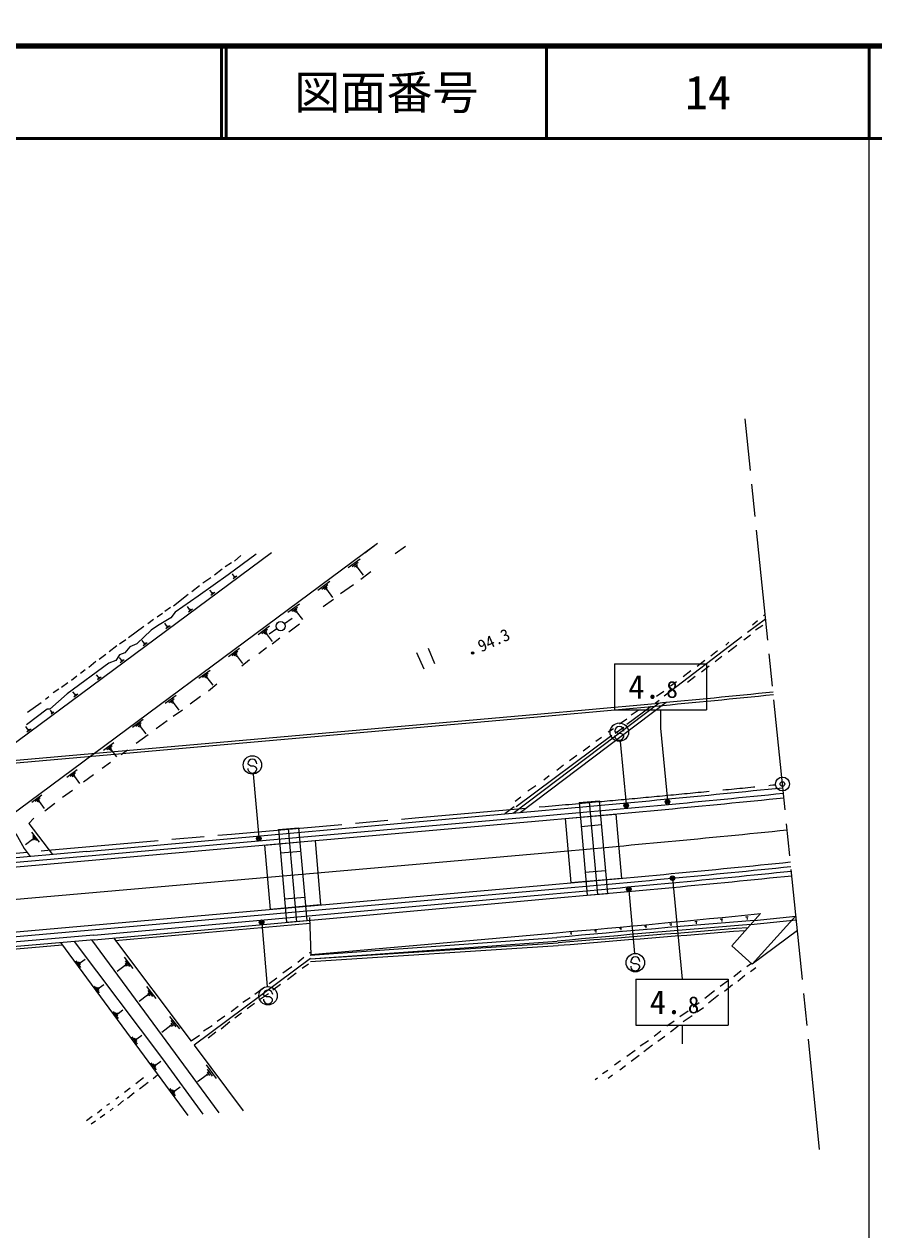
# Model space of a CAD drawing. Units: millimetres, scale not verified. Extents: x -1553829 to 1976667, y 20000 to 3795123.
# Drawn here: x 487318 to 579500, y 251650 to 382402 of the extents above; entities that cross this region are included whole.
import ezdxf
from ezdxf.enums import TextEntityAlignment as Align

# ---------------------------------------------------------------- set-up
doc = ezdxf.new("R2010")
doc.units = ezdxf.units.MM
doc.header["$LTSCALE"] = 1000
doc.header["$PDMODE"] = 32
doc.header["$PDSIZE"] = 500
doc.linetypes.add('CHAIN', pattern=[18.5, 12, -1.5, 3.5, -1.5])
for name, color, linetype, lineweight in [('M-BGD', 7, 'Continuous', 25), ('M-BMK', 2, 'CHAIN', 13), ('M-BMK-SRVR', 3, 'Continuous', 25), ('M-STR-STR1', 1, 'Continuous', 25), ('M-STR-STRC', 7, 'Continuous', 25), ('M-TTL', 2, 'Continuous', 140), ('M-TTL-BAND', 7, 'Continuous', 25), ('M-TTL-LINE', 7, 'Continuous', 50)]:
    doc.layers.add(name, color=color, linetype=linetype, lineweight=lineweight)
doc.layers.add('M-TTL-TXT', color=7, linetype='Continuous')
doc.styles.add('ＭＳ ゴシック', font='')
doc.styles.get('ＭＳ ゴシック').set_extended_font_data('MS Gothic')

msp = doc.modelspace()

# ---------------------------------------------------------------- linework, layer by layer
at = {"layer": 'M-BGD'}
for p, q in [((525250, 325774), (478778, 291335)), ((525670, 326082), (524271, 325049)), ((528685, 325746), (527569, 324943)), ((514144, 325067), (475128, 296132)), ((512475, 324920), (509464, 322687)), ((510831, 324775), (510145, 324182)), ((522475, 323466), (523782, 324434)), ((508785, 323287), (507955, 322643)), ((509801, 323974), (509114, 323557)), ((522899, 323577), (523552, 324061)), ((523159, 323567), (523486, 323810)), ((523337, 323497), (523501, 323618)), ((523419, 323558), (524097, 322643)), ((524944, 323008), (523832, 322170)), ((507563, 322359), (506719, 321776)), ((510116, 322513), (509906, 322795)), ((510407, 322542), (510004, 322243)), ((510276, 322507), (510075, 322358)), ((510141, 322532), (510091, 322495)), ((510196, 322510), (510095, 322435)), ((519193, 321034), (520478, 321986)), ((505106, 320564), (503507, 319289)), ((506328, 321492), (505497, 320848)), ((507701, 320729), (507482, 321024)), ((508006, 320759), (507584, 320446)), ((507869, 320723), (507658, 320567)), ((507727, 320749), (507675, 320710)), ((507785, 320726), (507680, 320648)), ((519609, 321143), (520252, 321619)), ((519865, 321134), (520186, 321372)), ((520041, 321065), (520201, 321184)), ((520121, 321124), (520787, 320225)), ((523049, 321601), (521642, 320631)), ((503211, 319157), (502601, 318692)), ((505268, 318932), (505039, 319240)), ((515934, 318619), (517196, 319554)), ((516343, 318726), (516974, 319194)), ((520873, 320000), (519747, 319224)), ((501365, 317826), (500754, 317362)), ((502319, 318498), (501756, 318110)), ((503220, 318007), (501774, 317137)), ((505586, 318963), (505146, 318636)), ((505443, 318925), (505223, 318762)), ((505295, 318952), (505240, 318911)), ((505356, 318928), (505246, 318847)), ((515581, 317403), (516398, 317980)), ((516594, 318717), (516909, 318951)), ((516766, 318649), (516924, 318766)), ((516845, 318708), (517500, 317824)), ((567759, 317891), (565805, 316419)), ((567713, 318341), (567541, 318231)), ((500301, 317063), (498626, 315836)), ((502816, 317120), (502578, 317441)), ((503148, 317153), (502689, 316812)), ((502999, 317114), (502770, 316943)), ((502845, 317142), (502788, 317099)), ((502908, 317117), (502793, 317032)), ((512696, 316220), (513936, 317138)), ((513098, 316325), (513718, 316785)), ((513345, 316316), (513655, 316546)), ((513903, 316281), (514718, 316860)), ((517180, 317338), (516041, 316476)), ((566883, 317691), (566334, 317241)), ((567457, 317172), (566660, 316666)), ((498344, 315642), (497672, 315164)), ((500358, 315279), (500138, 315575)), ((500664, 315309), (500241, 314995)), ((500527, 315273), (500315, 315116)), ((500385, 315298), (500332, 315259)), ((500442, 315276), (500337, 315197)), ((513514, 316250), (513669, 316365)), ((513592, 316307), (514235, 315439)), ((515052, 315813), (514221, 315169)), ((565191, 315967), (556760, 309508)), ((563443, 315061), (563764, 315368)), ((566126, 316154), (565405, 315600)), ((496168, 314041), (495448, 313487)), ((497390, 314970), (496560, 314325)), ((509481, 313837), (510699, 314740)), ((509876, 313941), (510485, 314392)), ((510118, 313932), (510423, 314158)), ((510285, 313867), (510437, 313980)), ((510361, 313923), (510992, 313071)), ((513596, 314767), (512766, 314122)), ((529873, 314255), (530668, 312486)), ((531132, 314737), (531836, 313078)), ((562545, 314427), (561824, 313873)), ((563010, 313818), (562289, 313264)), ((564622, 315031), (563682, 314297)), ((495104, 313279), (494336, 312649)), ((497872, 313435), (497650, 313734)), ((498181, 313466), (497754, 313149)), ((498042, 313429), (497829, 313271)), ((497899, 313455), (497846, 313415)), ((497957, 313432), (497851, 313353)), ((511784, 313456), (510919, 312791)), ((561151, 313395), (560321, 312750)), ((561616, 312786), (560786, 312142)), ((493052, 311706), (492441, 311242)), ((493945, 312364), (493443, 311990)), ((495373, 311570), (495163, 311854)), ((495666, 311599), (495261, 311298)), ((495535, 311564), (495332, 311414)), ((495399, 311589), (495348, 311551)), ((495454, 311567), (495353, 311492)), ((506288, 311471), (507484, 312357)), ((506676, 311573), (507273, 312016)), ((506914, 311564), (507212, 311786)), ((507077, 311500), (507226, 311611)), ((507152, 311555), (507772, 310719)), ((559648, 312272), (558818, 311628)), ((560113, 311663), (559283, 311019)), ((491096, 310285), (490471, 309883)), ((492050, 310957), (491377, 310479)), ((492844, 309706), (492619, 310009)), ((508242, 310816), (507302, 310082)), ((556704, 310041), (555921, 309473)), ((558097, 311074), (557424, 310595)), ((489153, 308802), (487698, 307755)), ((489984, 309447), (489655, 309176)), ((493157, 309736), (492724, 309415)), ((493017, 309699), (492800, 309538)), ((492871, 309726), (492817, 309685)), ((492930, 309702), (492822, 309622)), ((502628, 308755), (503802, 309625)), ((503009, 308855), (503596, 309290)), ((503243, 308847), (503536, 309064)), ((503403, 308784), (503550, 308892)), ((503476, 308838), (504085, 308016)), ((506458, 309499), (505346, 308661)), ((540380, 296853), (556201, 308788)), ((541134, 296921), (556961, 308860)), ((556209, 309070), (555781, 308748)), ((389527, 293766), (543000, 307280)), ((483922, 302379), (542973, 307579)), ((490329, 307781), (490169, 307997)), ((490553, 307803), (490244, 307574)), ((490453, 307776), (490298, 307662)), ((490349, 307795), (490310, 307767)), ((490391, 307779), (490314, 307721)), ((504515, 308017), (503499, 307330)), ((555323, 308403), (552716, 306441)), ((553917, 307976), (553182, 307483)), ((487733, 305926), (487491, 306252)), ((499075, 306160), (500227, 307014)), ((499448, 306258), (500024, 306685)), ((499678, 306250), (499966, 306463)), ((499835, 306188), (499979, 306295)), ((499907, 306241), (500505, 305435)), ((502826, 306852), (501652, 305999)), ((551240, 306000), (550677, 305612)), ((551420, 305496), (552377, 306156)), ((552695, 307047), (551913, 306479)), ((488069, 305959), (487604, 305614)), ((487918, 305919), (487686, 305747)), ((487762, 305948), (487704, 305905)), ((487826, 305923), (487709, 305837)), ((500760, 305341), (499477, 304398)), ((551085, 305250), (540712, 297538)), ((549956, 305058), (549345, 304594)), ((495921, 303654), (497051, 304492)), ((496287, 303750), (496853, 304169)), ((496512, 303742), (496795, 303951)), ((496667, 303681), (496808, 303786)), ((496737, 303734), (497324, 302942)), ((498536, 303664), (497864, 303148)), ((548673, 304115), (547952, 303561)), ((496690, 302333), (495783, 301672)), ((547279, 303083), (546497, 302514)), ((491966, 300743), (493075, 301565)), ((492325, 300838), (492880, 301248)), ((492546, 300829), (492823, 301035)), ((492697, 300770), (492836, 300873)), ((492767, 300821), (493342, 300045)), ((494843, 301002), (493764, 300188)), ((544259, 300899), (543708, 300432)), ((545824, 302036), (545103, 301482)), ((542818, 299791), (541973, 299208)), ((488157, 298030), (489245, 298836)), ((488510, 298122), (489054, 298525)), ((488726, 298114), (488998, 298316)), ((488875, 298056), (489011, 298157)), ((492557, 299311), (491493, 298548)), ((541205, 298578), (540594, 298114)), ((547521, 297994), (549712, 298192)), ((549712, 298193), (550598, 288131)), ((488943, 298106), (489507, 297345)), ((490663, 297904), (489551, 297065)), ((494092, 292683), (543891, 297169)), ((540483, 297518), (539479, 296771)), ((547521, 297994), (548407, 287933)), ((548618, 298084), (549504, 288023)), ((390470, 283057), (543943, 296571)), ((390513, 282559), (543986, 296073)), ((546018, 296258), (551497, 296740)), ((546018, 296258), (546632, 289285)), ((547749, 295406), (549941, 295599)), ((551497, 296740), (552111, 289767)), ((486418, 294643), (487328, 293013)), ((488137, 294773), (488964, 293701)), ((488233, 294205), (488439, 293938)), ((488236, 294422), (488650, 293886)), ((514903, 295060), (517094, 295257)), ((514903, 295060), (515788, 285008)), ((516888, 285055), (515998, 295165)), ((517094, 295257), (517980, 285201)), ((487328, 293013), (487969, 292144)), ((488229, 293989), (487479, 293410)), ((488177, 294056), (488281, 293922)), ((513395, 293379), (518873, 293862)), ((513395, 293379), (514009, 286406)), ((518873, 293862), (519487, 286889)), ((494092, 292683), (390426, 283555)), ((515126, 292528), (517318, 292721)), ((548188, 290426), (550379, 290618)), ((391127, 275586), (544600, 289100)), ((552111, 289767), (546632, 289285)), ((391171, 275088), (544644, 288602)), ((494890, 283618), (544689, 288104)), ((515565, 287547), (517756, 287740)), ((548407, 287933), (550598, 288131)), ((519487, 286889), (514009, 286406)), ((515788, 285008), (517980, 285201)), ((518446, 281527), (518315, 285531)), ((560078, 285097), (560341, 285121)), ((560209, 285109), (560233, 284846)), ((562825, 285346), (563100, 285371)), ((562962, 285358), (562987, 285084)), ((567207, 285944), (564077, 282469)), ((565584, 285596), (565870, 285622)), ((565727, 285609), (565753, 285323)), ((566139, 284757), (571079, 285270)), ((571035, 285711), (566306, 280461)), ((566527, 285189), (571039, 285665)), ((497209, 283024), (518335, 284927)), ((518446, 281527), (545061, 283870)), ((546537, 283870), (546725, 283888)), ((546631, 283879), (546649, 283691)), ((549200, 284112), (549418, 284131)), ((549309, 284122), (549329, 283903)), ((551903, 284356), (552132, 284377)), ((552017, 284367), (552038, 284137)), ((554616, 284602), (554857, 284624)), ((554737, 284613), (554759, 284372)), ((557341, 284849), (557593, 284872)), ((557467, 284861), (557490, 284609)), ((571198, 284108), (566306, 280461)), ((494890, 283618), (391224, 274490)), ((491455, 282513), (391294, 273693)), ((491262, 282797), (505073, 264036)), ((494632, 283096), (508449, 264334)), ((497014, 283308), (505427, 272131)), ((518344, 281456), (545120, 283352)), ((518373, 281057), (545148, 282953)), ((518373, 281057), (545244, 282775)), ((518392, 280758), (545263, 282475)), ((564077, 282469), (566306, 280461)), ((498165, 281213), (499109, 279989)), ((517674, 281189), (517016, 280649)), ((518376, 281745), (518223, 281639)), ((493484, 280117), (492952, 280839)), ((493423, 280350), (493157, 280711)), ((493429, 280494), (493296, 280674)), ((493468, 280592), (493401, 280682)), ((493434, 280637), (493940, 281010)), ((498270, 280317), (497413, 279657)), ((498211, 280394), (498329, 280241)), ((498274, 280565), (498510, 280259)), ((498278, 280812), (498750, 280200)), ((518387, 281079), (505766, 271689)), ((516343, 280171), (515389, 279498)), ((518167, 280457), (517494, 279978)), ((566226, 280533), (565730, 280192)), ((566693, 280075), (566119, 279630)), ((514730, 278958), (513899, 278314)), ((516822, 279500), (515882, 278766)), ((563726, 278695), (562834, 278036)), ((565120, 279727), (564289, 279083)), ((565494, 279228), (564726, 278598)), ((495514, 277359), (494971, 278096)), ((495452, 277597), (495180, 277966)), ((495458, 277744), (495322, 277928)), ((495497, 277844), (495430, 277936)), ((495464, 277890), (495979, 278270)), ((500608, 278046), (501608, 276750)), ((500724, 277360), (500974, 277036)), ((500729, 277622), (501229, 276974)), ((513289, 277850), (512334, 277177)), ((513815, 277255), (512861, 276582)), ((515147, 278273), (514316, 277629)), ((562223, 277572), (561173, 276748)), ((564163, 278209), (563284, 277489)), ((500720, 277098), (499813, 276398)), ((500657, 277179), (500782, 277017)), ((511833, 276803), (511037, 276296)), ((512298, 276194), (511515, 275626)), ((560562, 276283), (559889, 275805)), ((562660, 277087), (561548, 276248)), ((497555, 274586), (497001, 275338)), ((497491, 274830), (497215, 275206)), ((497497, 274979), (497359, 275167)), ((497538, 275081), (497469, 275175)), ((497503, 275128), (498030, 275516)), ((503107, 274807), (504163, 273438)), ((509094, 274813), (508250, 274231)), ((510550, 275860), (509767, 275292)), ((510905, 275161), (510184, 274607)), ((559340, 275355), (558434, 274758)), ((559777, 274870), (558823, 274197)), ((561013, 275736), (560340, 275258)), ((503224, 273806), (502266, 273066)), ((503158, 273891), (503290, 273720)), ((503229, 274083), (503493, 273740)), ((503234, 274359), (503762, 273675)), ((507701, 273781), (506794, 273184)), ((509621, 274219), (508695, 273423)), ((557823, 274294), (557041, 273726)), ((558274, 273747), (557443, 273103)), ((499607, 271799), (499042, 272566)), ((499542, 272047), (499260, 272431)), ((499548, 272200), (499407, 272391)), ((499590, 272304), (499519, 272400)), ((499554, 272352), (500091, 272747)), ((506333, 272728), (505427, 272131)), ((508118, 273096), (507287, 272452)), ((555050, 272167), (554144, 271570)), ((556382, 273186), (555661, 272631)), ((556833, 272638), (556050, 272070)), ((505766, 271689), (511069, 264564)), ((553595, 271120), (552703, 270462)), ((555487, 271682), (554547, 270947)), ((501669, 268997), (501094, 269779)), ((501604, 269250), (501316, 269641)), ((501610, 269405), (501466, 269601)), ((501652, 269512), (501580, 269609)), ((501616, 269560), (502163, 269963)), ((507056, 269539), (508144, 268076)), ((552030, 269984), (551357, 269505)), ((552543, 269451), (551932, 268986)), ((554046, 270573), (553153, 269915)), ((500261, 268120), (499431, 267476)), ((501807, 268473), (501323, 268037)), ((507161, 268480), (506137, 267718)), ((507093, 268572), (507229, 268389)), ((507171, 268772), (507444, 268407)), ((507182, 269064), (507726, 268333)), ((549525, 268112), (549277, 267933)), ((550637, 268951), (550074, 268563)), ((551149, 268418), (550673, 268056)), ((498820, 267011), (498209, 266547)), ((500760, 267649), (499819, 266914)), ((503743, 266180), (503157, 266976)), ((503676, 266438), (503383, 266836)), ((503683, 266596), (503536, 266795)), ((503726, 266704), (503652, 266804)), ((503689, 266754), (504246, 267164)), ((497598, 266083), (497269, 265813)), ((498082, 265673), (497486, 265147)), ((499256, 266526), (498550, 265910)), ((495766, 264690), (495265, 264316)), ((496078, 264177), (495577, 263802)), ((496596, 265334), (496253, 265126)), ((496971, 264835), (496641, 264565)), ((494702, 263928), (494091, 263463)), ((495076, 263428), (494586, 263113))]:
    msp.add_line(p, q, dxfattribs=at)
for points in [[(509464, 322687), (506193, 320370), (503721, 318636), (503220, 318007)], [(501774, 317137), (501106, 316675), (499555, 315191)], [(499559, 315194), (498781, 314871), (498261, 314219)], [(498261, 314219), (497677, 313996), (497270, 313389)], [(497270, 313389), (496515, 313094), (491991, 309787), (490094, 308119)], [(490094, 308119), (489804, 308111), (487563, 306414)], [(488382, 296309), (487832, 295715), (490413, 292359)], [(492760, 282930), (502314, 270204), (506717, 264181)]]:
    msp.add_lwpolyline(points, dxfattribs=at)
for centre, radius in [((515153, 317120), 500), ((535966, 314216), 125), ((535966, 314216), 62.5)]:
    msp.add_circle(centre, radius, dxfattribs=at)
for centre, radius, start, end in [((211419, 2029875), 1765248, 274.21554, 274.21554), ((368424, 2289858), 1989950, 275.0322, 275.77227), ((368424, 2289858), 1990250, 275.0322, 275.77227), ((368416, 2289858), 2000400, 275.03244, 275.7727), ((368424, 2289858), 2001000, 275.0322, 275.77249), ((368424, 2289858), 2001500, 275.0322, 275.7725), ((368424, 2289858), 2008500, 275.0322, 275.77263), ((368424, 2289858), 2009000, 275.0322, 275.77264), ((368416, 2289858), 2009500, 275.03244, 275.77287), ((368424, 2289858), 2013750, 275.0322, 275.66506), ((672568, -1076185), 1365498, 94.45392, 95.35548), ((672568, -1076185), 1365098, 94.47159, 95.35548), ((1792571, -15229692), 15562534, 94.52111, 94.59715), ((1792571, -15229692), 15562234, 94.52228, 94.59715)]:
    msp.add_arc(centre, radius, start, end, dxfattribs=at)
at = {"layer": 'M-BMK'}
for p, q in [((573613, 260381), (565551, 339583)), ((529749, 296325), (543856, 297567)), ((509826, 294571), (529749, 296325)), ((489903, 292817), (509826, 294571)), ((470728, 291128), (489903, 292817))]:
    msp.add_line(p, q, dxfattribs=at)
for start, end in [(275.19949, 275.75096), (275.03222, 275.19949)]:
    msp.add_arc((368424, 2289858), 2000000, start, end, dxfattribs=at)
at = {"layer": 'M-BMK-SRVR'}
msp.add_circle((569580, 300000), 750, dxfattribs=at)
msp.add_point((569580, 300000), dxfattribs=at)
at = {"layer": 'M-STR-STR1'}
for q in [(544733, 287606), (391268, 273992)]:
    msp.add_line((494934, 283120), q, dxfattribs=at)
msp.add_arc((368416, 2289858), 2010000, 275.03244, 275.77288, dxfattribs=at)
at = {"layer": 'M-STR-STRC'}
for p, q in [((551352, 313040), (561352, 313040)), ((551352, 313040), (551352, 308040)), ((561352, 313040), (561352, 308040)), ((551352, 308040), (561352, 308040)), ((556352, 308040), (556352, 306040)), ((556352, 306040), (557093, 298225)), ((551489, 305633), (551389, 305751)), ((551734, 305494), (551489, 305633)), ((552034, 305491), (551734, 305494)), ((552280, 305379), (552034, 305491)), ((552385, 305243), (552280, 305379)), ((551980, 304626), (552611, 297805)), ((511679, 302077), (511580, 302195)), ((511924, 301938), (511679, 302077)), ((512225, 301935), (511924, 301938)), ((512166, 301070), (512767, 294246)), ((512470, 301823), (512225, 301935)), ((512576, 301687), (512470, 301823)), ((390820, 279072), (544293, 292587)), ((557650, 289790), (558686, 278839)), ((552931, 288445), (553532, 281622)), ((513092, 284856), (513693, 278033)), ((553220, 280636), (553121, 280754)), ((553465, 280497), (553220, 280636)), ((553766, 280495), (553465, 280497)), ((554011, 280383), (553766, 280495)), ((554117, 280247), (554011, 280383)), ((553686, 278839), (563686, 278839)), ((553686, 278839), (553686, 273839)), ((563686, 278839), (563686, 273839)), ((513381, 277047), (513282, 277165)), ((513626, 276908), (513381, 277047)), ((513927, 276906), (513626, 276908)), ((514172, 276794), (513927, 276906)), ((514278, 276658), (514172, 276794)), ((553686, 273839), (563686, 273839)), ((558686, 273839), (558686, 271839))]:
    msp.add_line(p, q, dxfattribs=at)
for centre, radius in [((551888, 305622), 1000), ((512079, 302066), 1000), ((557107, 298075), 150), ((557107, 298075), 120), ((557107, 298075), 90), ((557107, 298075), 60), ((552625, 297656), 150), ((552625, 297656), 120), ((552625, 297656), 90), ((552625, 297656), 60), ((552625, 297656), 30), ((557107, 298075), 30), ((512781, 294097), 150), ((512781, 294097), 120), ((512781, 294097), 90), ((512781, 294097), 60), ((512781, 294097), 30), ((557650, 289790), 150), ((557650, 289790), 120), ((557650, 289790), 90), ((557650, 289790), 60), ((557650, 289790), 30), ((552918, 288595), 150), ((552918, 288595), 120), ((552918, 288595), 90), ((552918, 288595), 60), ((552918, 288595), 30), ((513079, 285006), 150), ((513079, 285006), 120), ((513079, 285006), 90), ((513079, 285006), 60), ((513079, 285006), 30), ((553620, 280625), 1000), ((513781, 277037), 1000)]:
    msp.add_circle(centre, radius, dxfattribs=at)
for centre, radius, start, end in [((551889, 305747), 500, 359.55488, 179.55488), ((551885, 305247), 500, 179.55488, 359.55488), ((512080, 302191), 500, 359.55488, 179.55488), ((512076, 301691), 500, 179.55488, 359.55488), ((368424, 2289858), 2005000, 275.0322, 275.77256), ((553621, 280750), 500, 359.55488, 179.55488), ((553617, 280250), 500, 179.55488, 359.55488), ((513782, 277162), 500, 359.55488, 179.55488), ((513778, 276662), 500, 179.55488, 359.55488)]:
    msp.add_arc(centre, radius, start, end, dxfattribs=at)
for p in [(557107, 298075), (552625, 297656), (512781, 294097), (557650, 289790), (552918, 288595), (513079, 285006)]:
    msp.add_point(p, dxfattribs=at)
at = {"layer": 'M-TTL'}
msp.add_line((680000, 380000), (40000, 380000), dxfattribs=at)
at = {"layer": 'M-TTL-BAND'}
msp.add_line((579000, 20000), (579000, 370000), dxfattribs=at)
at = {"layer": 'M-TTL-LINE'}
for p, q in [((508747, 380000), (508747, 370000)), ((509247, 380000), (509247, 370000)), ((543997, 380000), (543997, 370000)), ((579000, 380000), (579000, 370000)), ((40000, 370000), (680000, 370000))]:
    msp.add_line(p, q, dxfattribs=at)

# ---------------------------------------------------------------- texts
at = {"layer": 'M-BGD', "style": 'ＭＳ ゴシック'}
msp.add_text('94.3', height=1320, rotation=24.034, dxfattribs=at).set_placement((536355, 315470), align=Align.TOP_LEFT)
at = {"layer": 'M-STR-STRC', "style": 'ＭＳ ゴシック'}
for p in [(556352, 310540), (558686, 276339)]:
    msp.add_text('4.', height=2566, dxfattribs=at).set_placement(p, align=Align.MIDDLE_RIGHT)
for p in [(557602, 308790), (559936, 274589)]:
    msp.add_text('8', height=1833, dxfattribs=at).set_placement(p, align=Align.BOTTOM_CENTER)
at = {"layer": 'M-TTL-TXT', "style": 'ＭＳ ゴシック'}
for s, p in [('図面番号', (526622, 375000)), ('14', (561497, 375000))]:
    msp.add_text(s, height=3666, dxfattribs=at).set_placement(p, align=Align.MIDDLE_CENTER)

doc.saveas('drawing.dxf')
